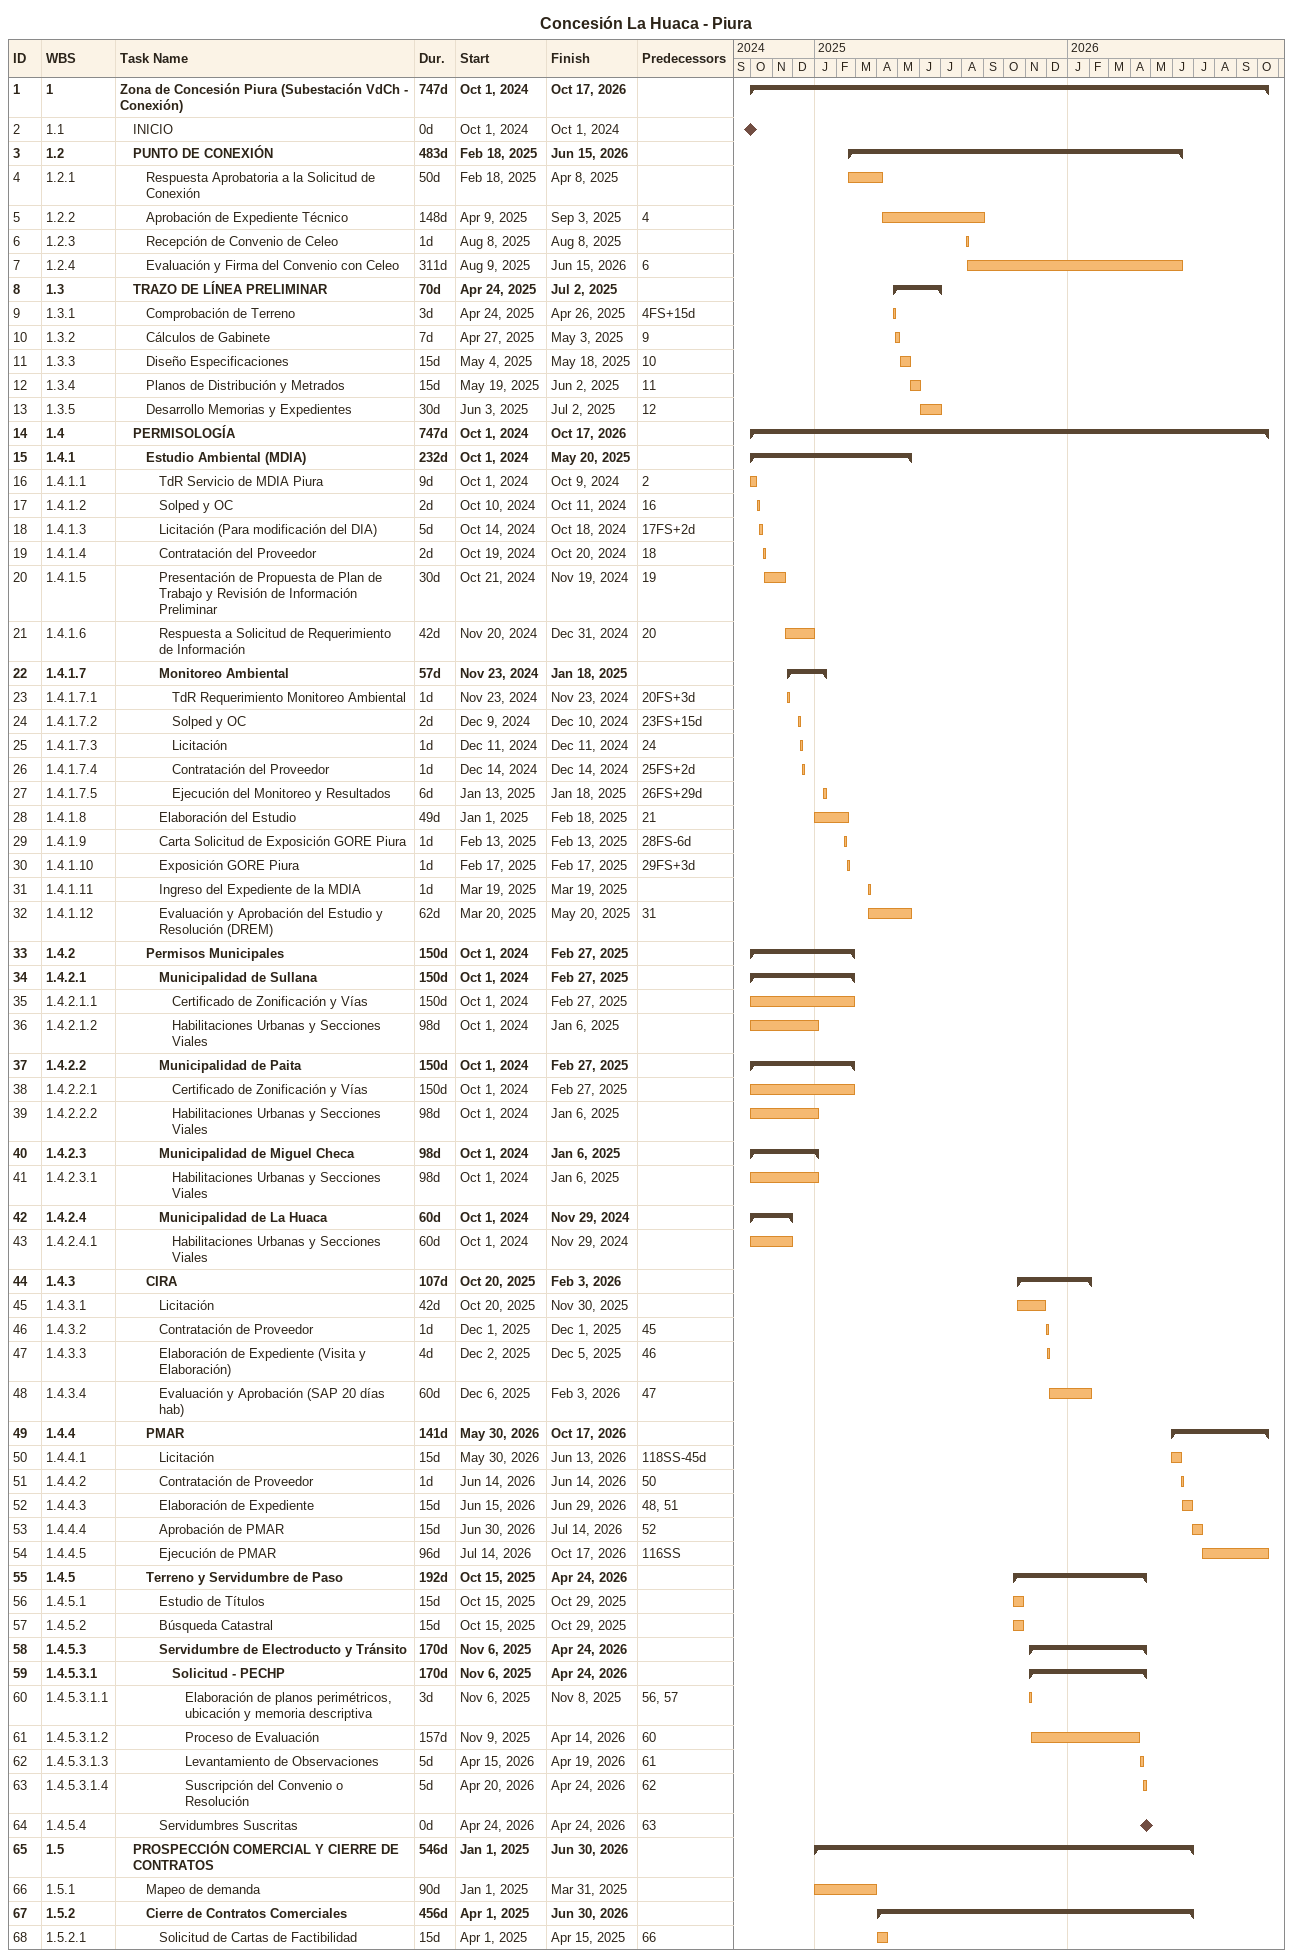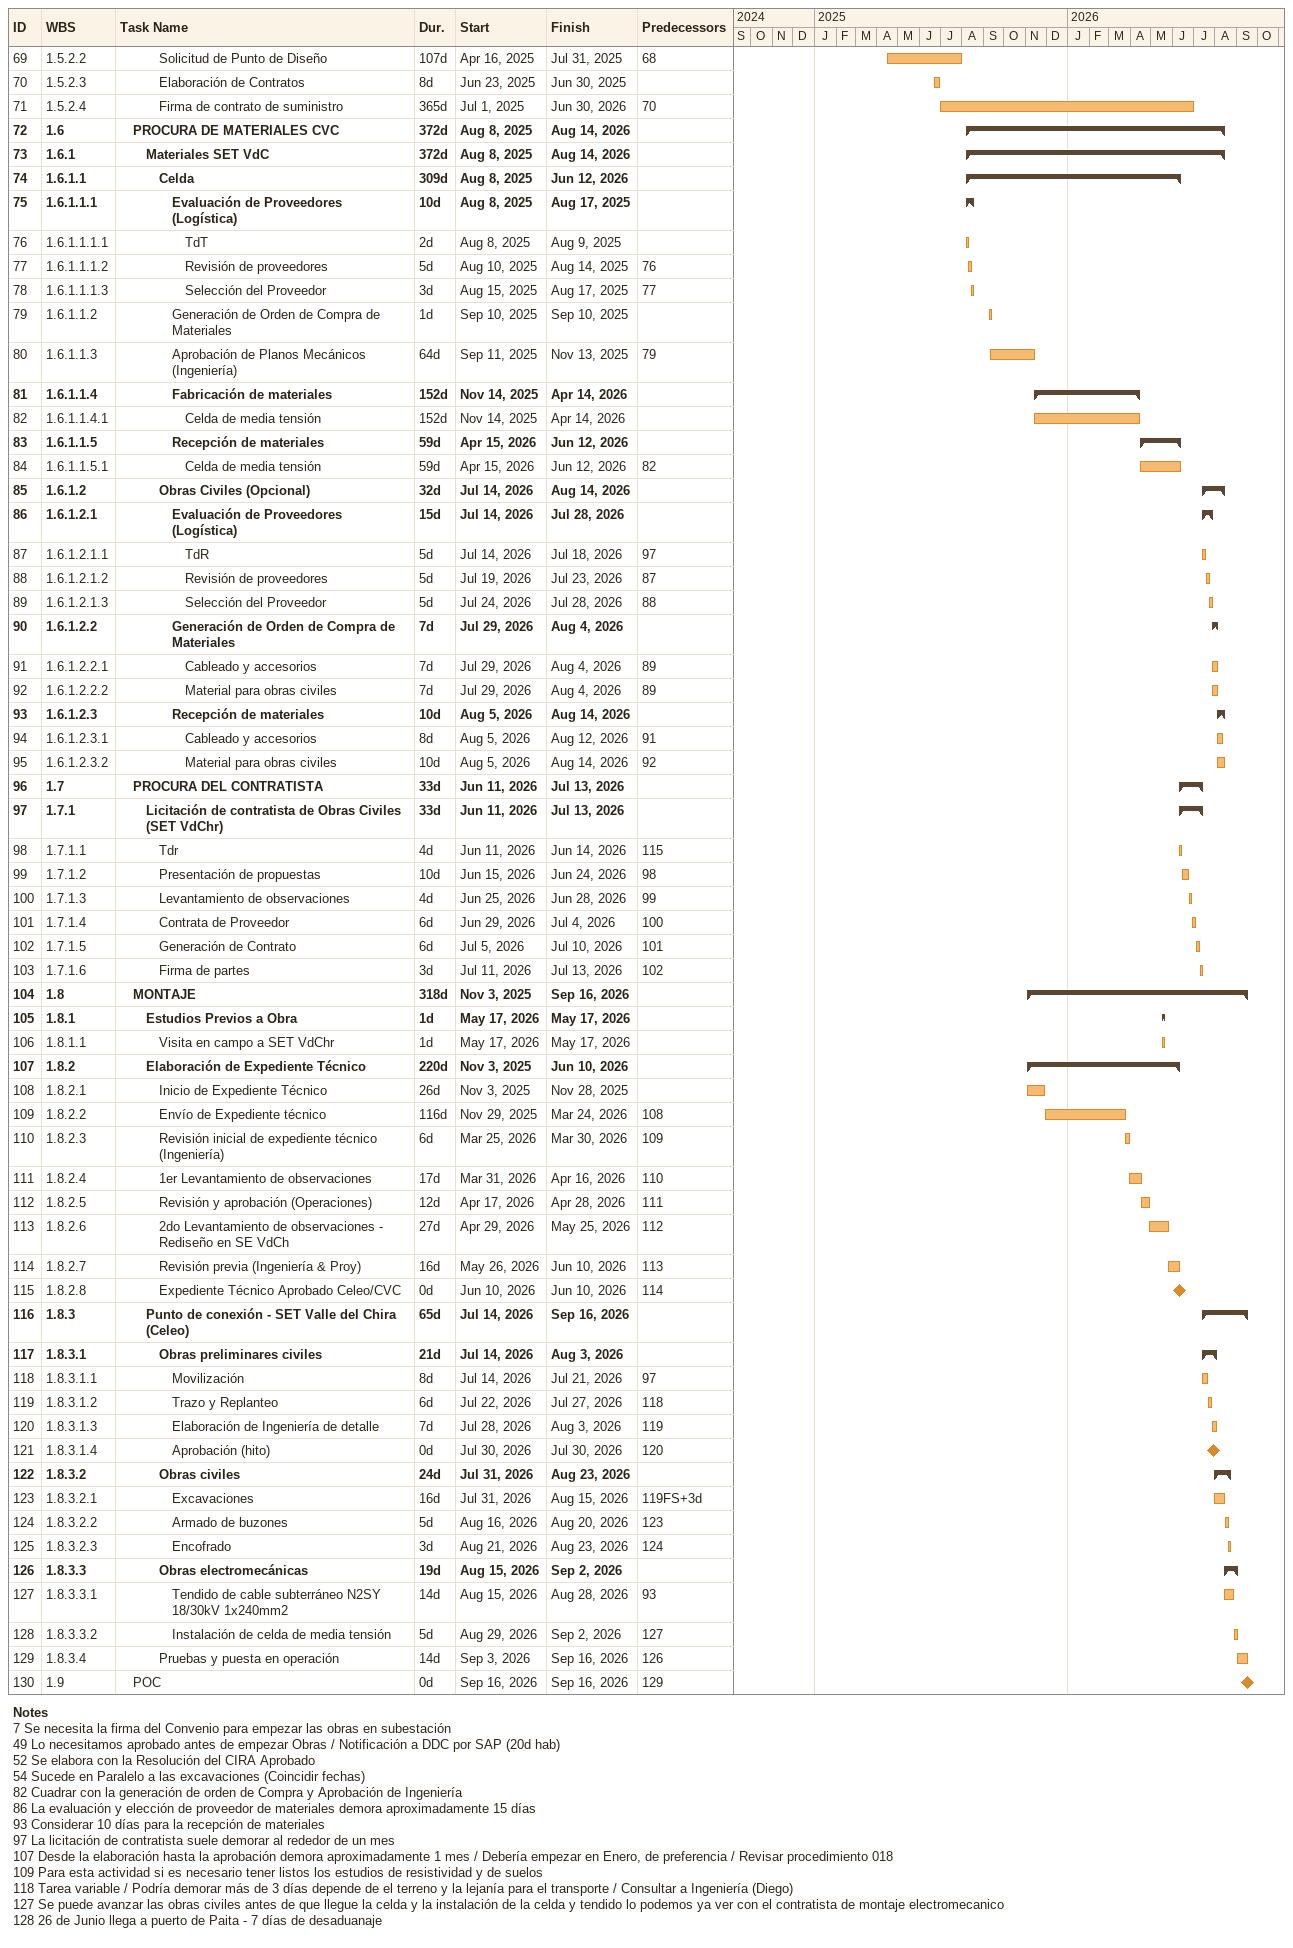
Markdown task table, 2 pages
Concesión La Huaca - Piura

| ID | WBS | Task | Duration | Start | Finish | Predecessors |
|---|---|---|---|---|---|---|
| 1 | 1 | **Zona de Concesión Piura (Subestación VdCh - Conexión)** | 747d | 2024-10-01 | 2026-10-17 |  |
| 2 | 1.1 | INICIO | 0d | 2024-10-01 | 2024-10-01 |  |
| 3 | 1.2 | **PUNTO DE CONEXIÓN** | 483d | 2025-02-18 | 2026-06-15 |  |
| 4 | 1.2.1 | Respuesta Aprobatoria a la Solicitud de Conexión | 50d | 2025-02-18 | 2025-04-08 |  |
| 5 | 1.2.2 | Aprobación de Expediente Técnico | 148d | 2025-04-09 | 2025-09-03 | 4 |
| 6 | 1.2.3 | Recepción de Convenio de Celeo | 1d | 2025-08-08 | 2025-08-08 |  |
| 7 | 1.2.4 | Evaluación y Firma del Convenio con Celeo | 311d | 2025-08-09 | 2026-06-15 | 6 |
| 8 | 1.3 | **TRAZO DE LÍNEA PRELIMINAR** | 70d | 2025-04-24 | 2025-07-02 |  |
| 9 | 1.3.1 | Comprobación de Terreno | 3d | 2025-04-24 | 2025-04-26 | 4FS+15d |
| 10 | 1.3.2 | Cálculos de Gabinete | 7d | 2025-04-27 | 2025-05-03 | 9 |
| 11 | 1.3.3 | Diseño Especificaciones | 15d | 2025-05-04 | 2025-05-18 | 10 |
| 12 | 1.3.4 | Planos de Distribución y Metrados | 15d | 2025-05-19 | 2025-06-02 | 11 |
| 13 | 1.3.5 | Desarrollo Memorias y Expedientes | 30d | 2025-06-03 | 2025-07-02 | 12 |
| 14 | 1.4 | **PERMISOLOGÍA** | 747d | 2024-10-01 | 2026-10-17 |  |
| 15 | 1.4.1 | **Estudio Ambiental (MDIA)** | 232d | 2024-10-01 | 2025-05-20 |  |
| 16 | 1.4.1.1 | TdR Servicio de MDIA Piura | 9d | 2024-10-01 | 2024-10-09 | 2 |
| 17 | 1.4.1.2 | Solped y OC | 2d | 2024-10-10 | 2024-10-11 | 16 |
| 18 | 1.4.1.3 | Licitación (Para modificación del DIA) | 5d | 2024-10-14 | 2024-10-18 | 17FS+2d |
| 19 | 1.4.1.4 | Contratación del Proveedor | 2d | 2024-10-19 | 2024-10-20 | 18 |
| 20 | 1.4.1.5 | Presentación de Propuesta de Plan de Trabajo y Revisión de Información Preliminar | 30d | 2024-10-21 | 2024-11-19 | 19 |
| 21 | 1.4.1.6 | Respuesta a Solicitud de Requerimiento de Información | 42d | 2024-11-20 | 2024-12-31 | 20 |
| 22 | 1.4.1.7 | **Monitoreo Ambiental** | 57d | 2024-11-23 | 2025-01-18 |  |
| 23 | 1.4.1.7.1 | TdR Requerimiento Monitoreo Ambiental | 1d | 2024-11-23 | 2024-11-23 | 20FS+3d |
| 24 | 1.4.1.7.2 | Solped y OC | 2d | 2024-12-09 | 2024-12-10 | 23FS+15d |
| 25 | 1.4.1.7.3 | Licitación | 1d | 2024-12-11 | 2024-12-11 | 24 |
| 26 | 1.4.1.7.4 | Contratación del Proveedor | 1d | 2024-12-14 | 2024-12-14 | 25FS+2d |
| 27 | 1.4.1.7.5 | Ejecución del Monitoreo y Resultados | 6d | 2025-01-13 | 2025-01-18 | 26FS+29d |
| 28 | 1.4.1.8 | Elaboración del Estudio | 49d | 2025-01-01 | 2025-02-18 | 21 |
| 29 | 1.4.1.9 | Carta Solicitud de Exposición GORE Piura | 1d | 2025-02-13 | 2025-02-13 | 28FS-6d |
| 30 | 1.4.1.10 | Exposición GORE Piura | 1d | 2025-02-17 | 2025-02-17 | 29FS+3d |
| 31 | 1.4.1.11 | Ingreso del Expediente de la MDIA | 1d | 2025-03-19 | 2025-03-19 |  |
| 32 | 1.4.1.12 | Evaluación y Aprobación del Estudio y Resolución (DREM) | 62d | 2025-03-20 | 2025-05-20 | 31 |
| 33 | 1.4.2 | **Permisos Municipales** | 150d | 2024-10-01 | 2025-02-27 |  |
| 34 | 1.4.2.1 | **Municipalidad de Sullana** | 150d | 2024-10-01 | 2025-02-27 |  |
| 35 | 1.4.2.1.1 | Certificado de Zonificación y Vías | 150d | 2024-10-01 | 2025-02-27 |  |
| 36 | 1.4.2.1.2 | Habilitaciones Urbanas y Secciones Viales | 98d | 2024-10-01 | 2025-01-06 |  |
| 37 | 1.4.2.2 | **Municipalidad de Paita** | 150d | 2024-10-01 | 2025-02-27 |  |
| 38 | 1.4.2.2.1 | Certificado de Zonificación y Vías | 150d | 2024-10-01 | 2025-02-27 |  |
| 39 | 1.4.2.2.2 | Habilitaciones Urbanas y Secciones Viales | 98d | 2024-10-01 | 2025-01-06 |  |
| 40 | 1.4.2.3 | **Municipalidad de Miguel Checa** | 98d | 2024-10-01 | 2025-01-06 |  |
| 41 | 1.4.2.3.1 | Habilitaciones Urbanas y Secciones Viales | 98d | 2024-10-01 | 2025-01-06 |  |
| 42 | 1.4.2.4 | **Municipalidad de La Huaca** | 60d | 2024-10-01 | 2024-11-29 |  |
| 43 | 1.4.2.4.1 | Habilitaciones Urbanas y Secciones Viales | 60d | 2024-10-01 | 2024-11-29 |  |
| 44 | 1.4.3 | **CIRA** | 107d | 2025-10-20 | 2026-02-03 |  |
| 45 | 1.4.3.1 | Licitación | 42d | 2025-10-20 | 2025-11-30 |  |
| 46 | 1.4.3.2 | Contratación de Proveedor | 1d | 2025-12-01 | 2025-12-01 | 45 |
| 47 | 1.4.3.3 | Elaboración de Expediente (Visita y Elaboración) | 4d | 2025-12-02 | 2025-12-05 | 46 |
| 48 | 1.4.3.4 | Evaluación y Aprobación (SAP 20 días hab) | 60d | 2025-12-06 | 2026-02-03 | 47 |
| 49 | 1.4.4 | **PMAR** | 141d | 2026-05-30 | 2026-10-17 |  |
| 50 | 1.4.4.1 | Licitación | 15d | 2026-05-30 | 2026-06-13 | 118SS-45d |
| 51 | 1.4.4.2 | Contratación de Proveedor | 1d | 2026-06-14 | 2026-06-14 | 50 |
| 52 | 1.4.4.3 | Elaboración de Expediente | 15d | 2026-06-15 | 2026-06-29 | 48, 51 |
| 53 | 1.4.4.4 | Aprobación de PMAR | 15d | 2026-06-30 | 2026-07-14 | 52 |
| 54 | 1.4.4.5 | Ejecución de PMAR | 96d | 2026-07-14 | 2026-10-17 | 116SS |
| 55 | 1.4.5 | **Terreno y Servidumbre de Paso** | 192d | 2025-10-15 | 2026-04-24 |  |
| 56 | 1.4.5.1 | Estudio de Títulos | 15d | 2025-10-15 | 2025-10-29 |  |
| 57 | 1.4.5.2 | Búsqueda Catastral | 15d | 2025-10-15 | 2025-10-29 |  |
| 58 | 1.4.5.3 | **Servidumbre de Electroducto y Tránsito** | 170d | 2025-11-06 | 2026-04-24 |  |
| 59 | 1.4.5.3.1 | **Solicitud - PECHP** | 170d | 2025-11-06 | 2026-04-24 |  |
| 60 | 1.4.5.3.1.1 | Elaboración de planos perimétricos, ubicación y memoria descriptiva | 3d | 2025-11-06 | 2025-11-08 | 56, 57 |
| 61 | 1.4.5.3.1.2 | Proceso de Evaluación | 157d | 2025-11-09 | 2026-04-14 | 60 |
| 62 | 1.4.5.3.1.3 | Levantamiento de Observaciones | 5d | 2026-04-15 | 2026-04-19 | 61 |
| 63 | 1.4.5.3.1.4 | Suscripción del Convenio o Resolución | 5d | 2026-04-20 | 2026-04-24 | 62 |
| 64 | 1.4.5.4 | Servidumbres Suscritas | 0d | 2026-04-24 | 2026-04-24 | 63 |
| 65 | 1.5 | **PROSPECCIÓN COMERCIAL Y CIERRE DE CONTRATOS** | 546d | 2025-01-01 | 2026-06-30 |  |
| 66 | 1.5.1 | Mapeo de demanda | 90d | 2025-01-01 | 2025-03-31 |  |
| 67 | 1.5.2 | **Cierre de Contratos Comerciales** | 456d | 2025-04-01 | 2026-06-30 |  |
| 68 | 1.5.2.1 | Solicitud de Cartas de Factibilidad | 15d | 2025-04-01 | 2025-04-15 | 66 |
| 69 | 1.5.2.2 | Solicitud de Punto de Diseño | 107d | 2025-04-16 | 2025-07-31 | 68 |
| 70 | 1.5.2.3 | Elaboración de Contratos | 8d | 2025-06-23 | 2025-06-30 |  |
| 71 | 1.5.2.4 | Firma de contrato de suministro | 365d | 2025-07-01 | 2026-06-30 | 70 |
| 72 | 1.6 | **PROCURA DE MATERIALES CVC** | 372d | 2025-08-08 | 2026-08-14 |  |
| 73 | 1.6.1 | **Materiales SET VdC** | 372d | 2025-08-08 | 2026-08-14 |  |
| 74 | 1.6.1.1 | **Celda** | 309d | 2025-08-08 | 2026-06-12 |  |
| 75 | 1.6.1.1.1 | **Evaluación de Proveedores (Logística)** | 10d | 2025-08-08 | 2025-08-17 |  |
| 76 | 1.6.1.1.1.1 | TdT | 2d | 2025-08-08 | 2025-08-09 |  |
| 77 | 1.6.1.1.1.2 | Revisión de proveedores | 5d | 2025-08-10 | 2025-08-14 | 76 |
| 78 | 1.6.1.1.1.3 | Selección del Proveedor | 3d | 2025-08-15 | 2025-08-17 | 77 |
| 79 | 1.6.1.1.2 | Generación de Orden de Compra de Materiales | 1d | 2025-09-10 | 2025-09-10 |  |
| 80 | 1.6.1.1.3 | Aprobación de Planos Mecánicos (Ingeniería) | 64d | 2025-09-11 | 2025-11-13 | 79 |
| 81 | 1.6.1.1.4 | **Fabricación de materiales** | 152d | 2025-11-14 | 2026-04-14 |  |
| 82 | 1.6.1.1.4.1 | Celda de media tensión | 152d | 2025-11-14 | 2026-04-14 |  |
| 83 | 1.6.1.1.5 | **Recepción de materiales** | 59d | 2026-04-15 | 2026-06-12 |  |
| 84 | 1.6.1.1.5.1 | Celda de media tensión | 59d | 2026-04-15 | 2026-06-12 | 82 |
| 85 | 1.6.1.2 | **Obras Civiles (Opcional)** | 32d | 2026-07-14 | 2026-08-14 |  |
| 86 | 1.6.1.2.1 | **Evaluación de Proveedores (Logística)** | 15d | 2026-07-14 | 2026-07-28 |  |
| 87 | 1.6.1.2.1.1 | TdR | 5d | 2026-07-14 | 2026-07-18 | 97 |
| 88 | 1.6.1.2.1.2 | Revisión de proveedores | 5d | 2026-07-19 | 2026-07-23 | 87 |
| 89 | 1.6.1.2.1.3 | Selección del Proveedor | 5d | 2026-07-24 | 2026-07-28 | 88 |
| 90 | 1.6.1.2.2 | **Generación de Orden de Compra de Materiales** | 7d | 2026-07-29 | 2026-08-04 |  |
| 91 | 1.6.1.2.2.1 | Cableado y accesorios | 7d | 2026-07-29 | 2026-08-04 | 89 |
| 92 | 1.6.1.2.2.2 | Material para obras civiles | 7d | 2026-07-29 | 2026-08-04 | 89 |
| 93 | 1.6.1.2.3 | **Recepción de materiales** | 10d | 2026-08-05 | 2026-08-14 |  |
| 94 | 1.6.1.2.3.1 | Cableado y accesorios | 8d | 2026-08-05 | 2026-08-12 | 91 |
| 95 | 1.6.1.2.3.2 | Material para obras civiles | 10d | 2026-08-05 | 2026-08-14 | 92 |
| 96 | 1.7 | **PROCURA DEL CONTRATISTA** | 33d | 2026-06-11 | 2026-07-13 |  |
| 97 | 1.7.1 | **Licitación de contratista de Obras Civiles (SET VdChr)** | 33d | 2026-06-11 | 2026-07-13 |  |
| 98 | 1.7.1.1 | Tdr | 4d | 2026-06-11 | 2026-06-14 | 115 |
| 99 | 1.7.1.2 | Presentación de propuestas | 10d | 2026-06-15 | 2026-06-24 | 98 |
| 100 | 1.7.1.3 | Levantamiento de observaciones | 4d | 2026-06-25 | 2026-06-28 | 99 |
| 101 | 1.7.1.4 | Contrata de Proveedor | 6d | 2026-06-29 | 2026-07-04 | 100 |
| 102 | 1.7.1.5 | Generación de Contrato | 6d | 2026-07-05 | 2026-07-10 | 101 |
| 103 | 1.7.1.6 | Firma de partes | 3d | 2026-07-11 | 2026-07-13 | 102 |
| 104 | 1.8 | **MONTAJE** | 318d | 2025-11-03 | 2026-09-16 |  |
| 105 | 1.8.1 | **Estudios Previos a Obra** | 1d | 2026-05-17 | 2026-05-17 |  |
| 106 | 1.8.1.1 | Visita en campo a SET VdChr | 1d | 2026-05-17 | 2026-05-17 |  |
| 107 | 1.8.2 | **Elaboración de Expediente Técnico** | 220d | 2025-11-03 | 2026-06-10 |  |
| 108 | 1.8.2.1 | Inicio de Expediente Técnico | 26d | 2025-11-03 | 2025-11-28 |  |
| 109 | 1.8.2.2 | Envío de Expediente técnico | 116d | 2025-11-29 | 2026-03-24 | 108 |
| 110 | 1.8.2.3 | Revisión inicial de expediente técnico (Ingeniería) | 6d | 2026-03-25 | 2026-03-30 | 109 |
| 111 | 1.8.2.4 | 1er Levantamiento de observaciones | 17d | 2026-03-31 | 2026-04-16 | 110 |
| 112 | 1.8.2.5 | Revisión y aprobación (Operaciones) | 12d | 2026-04-17 | 2026-04-28 | 111 |
| 113 | 1.8.2.6 | 2do Levantamiento de observaciones - Rediseño en SE VdCh | 27d | 2026-04-29 | 2026-05-25 | 112 |
| 114 | 1.8.2.7 | Revisión previa (Ingeniería & Proy) | 16d | 2026-05-26 | 2026-06-10 | 113 |
| 115 | 1.8.2.8 | Expediente Técnico Aprobado Celeo/CVC | 0d | 2026-06-10 | 2026-06-10 | 114 |
| 116 | 1.8.3 | **Punto de conexión - SET Valle del Chira (Celeo)** | 65d | 2026-07-14 | 2026-09-16 |  |
| 117 | 1.8.3.1 | **Obras preliminares civiles** | 21d | 2026-07-14 | 2026-08-03 |  |
| 118 | 1.8.3.1.1 | Movilización | 8d | 2026-07-14 | 2026-07-21 | 97 |
| 119 | 1.8.3.1.2 | Trazo y Replanteo | 6d | 2026-07-22 | 2026-07-27 | 118 |
| 120 | 1.8.3.1.3 | Elaboración de Ingeniería de detalle | 7d | 2026-07-28 | 2026-08-03 | 119 |
| 121 | 1.8.3.1.4 | Aprobación (hito) | 0d | 2026-07-30 | 2026-07-30 | 120 |
| 122 | 1.8.3.2 | **Obras civiles** | 24d | 2026-07-31 | 2026-08-23 |  |
| 123 | 1.8.3.2.1 | Excavaciones | 16d | 2026-07-31 | 2026-08-15 | 119FS+3d |
| 124 | 1.8.3.2.2 | Armado de buzones | 5d | 2026-08-16 | 2026-08-20 | 123 |
| 125 | 1.8.3.2.3 | Encofrado | 3d | 2026-08-21 | 2026-08-23 | 124 |
| 126 | 1.8.3.3 | **Obras electromecánicas** | 19d | 2026-08-15 | 2026-09-02 |  |
| 127 | 1.8.3.3.1 | Tendido de cable subterráneo N2SY 18/30kV 1x240mm2 | 14d | 2026-08-15 | 2026-08-28 | 93 |
| 128 | 1.8.3.3.2 | Instalación de celda de media tensión | 5d | 2026-08-29 | 2026-09-02 | 127 |
| 129 | 1.8.3.4 | Pruebas y puesta en operación | 14d | 2026-09-03 | 2026-09-16 | 126 |
| 130 | 1.9 | POC | 0d | 2026-09-16 | 2026-09-16 | 129 |

Notes
- 7: Se necesita la firma del Convenio para empezar las obras en subestación
- 49: Lo necesitamos aprobado antes de empezar Obras / Notificación a DDC por SAP (20d hab)
- 52: Se elabora con la Resolución del CIRA Aprobado
- 54: Sucede en Paralelo a las excavaciones (Coincidir fechas)
- 82: Cuadrar con la generación de orden de Compra y Aprobación de Ingeniería
- 86: La evaluación y elección de proveedor de materiales demora aproximadamente 15 días
- 93: Considerar 10 días para la recepción de materiales
- 97: La licitación de contratista suele demorar al rededor de un mes
- 107: Desde la elaboración hasta la aprobación demora aproximadamente 1 mes / Debería empezar en Enero, de preferencia / Revisar procedimiento 018
- 109: Para esta actividad si es necesario tener listos los estudios de resistividad y de suelos
- 118: Tarea variable / Podría demorar más de 3 días depende de el terreno y la lejanía para el transporte / Consultar a Ingeniería (Diego)
- 127: Se puede avanzar las obras civiles antes de que llegue la celda y la instalación de la celda y tendido lo podemos ya ver con el contratista de montaje electromecanico
- 128: 26 de Junio llega a puerto de Paita - 7 días de desaduanaje
